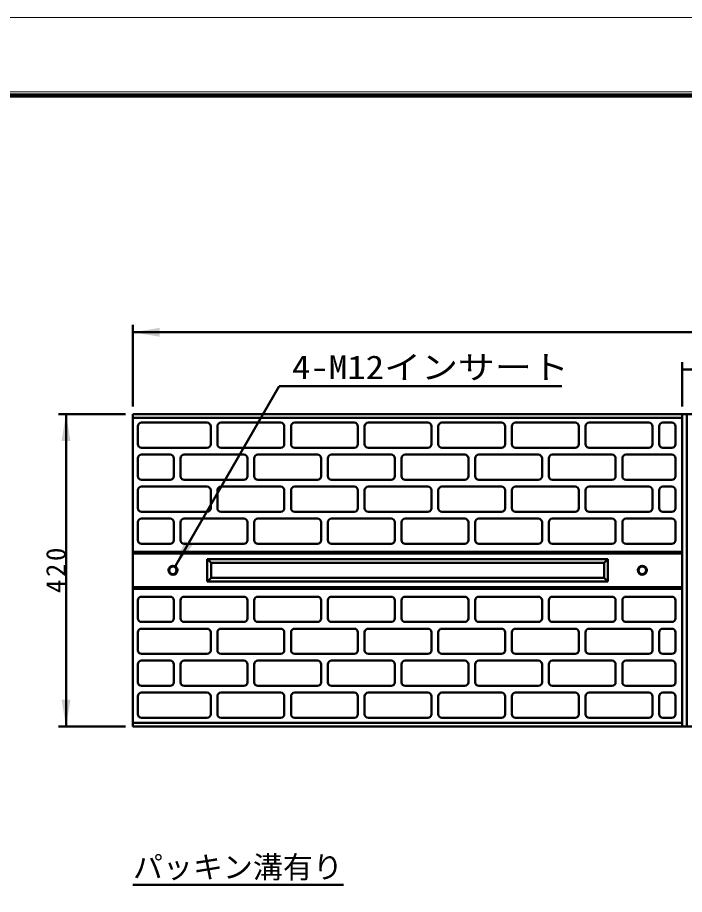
# Model space of a CAD drawing. Units: millimetres, scale not verified. Extents: x -2102 to 2102, y -1485 to 1485.
# Drawn here: x -323 to 573, y 306 to 1485 of the extents above; entities that cross this region are included whole.
import ezdxf
from ezdxf.enums import TextEntityAlignment as Align

# ---------------------------------------------------------------- set-up
doc = ezdxf.new("R2010")
doc.units = ezdxf.units.MM
doc.header["$LTSCALE"] = 5
doc.layers.add('0-0_V-nasSTD', color=7, linetype='Continuous', lineweight=35)
doc.layers.add('0-1_0', color=7, linetype='Continuous', lineweight=50)
doc.styles.add('ＭＳ ゴシック', font='')
doc.styles.get('ＭＳ ゴシック').set_extended_font_data('MS Gothic')

msp = doc.modelspace()

# ---------------------------------------------------------------- linework, layer by layer
at = {"layer": '0-0_V-nasSTD', "lineweight": 18}
for points in [[(-2102.5, -1485), (-2102.5, 1485), (2102.5, 1485), (2102.5, -1485)], [(-2002.5, -1385), (-2002.5, 1385), (2002.5, 1385), (2002.5, -1385)]]:
    msp.add_lwpolyline(points, close=True, dxfattribs=at)
at = {"layer": '0-0_V-nasSTD', "lineweight": 100}
msp.add_lwpolyline([(1997.5, -1380), (1997.5, 1380), (-1997.5, 1380)], dxfattribs=at)
at = {"layer": '0-0_V-nasSTD', "lineweight": 50}
for centre, radius in [((-114.45, 741.841), 6), ((-114.45, 741.841), 5), ((516.65, 741.841), 6), ((516.65, 741.841), 5)]:
    msp.add_circle(centre, radius, dxfattribs=at)
at = {"layer": '0-0_V-nasSTD'}
for points in [[(-168.15, 1061.841), (-132.15, 1055.841), (-132.15, 1067.841)], [(570.35, 1011.841), (606.35, 1005.841), (606.35, 1017.841)], [(-264.15, 915.841), (-258.15, 951.841), (-252.15, 915.841)], [(-111.45, 747.037), (-98.646, 781.214), (-88.253, 775.214)], [(-264.15, 567.841), (-258.15, 531.841), (-252.15, 567.841)]]:
    msp.add_solid(points, dxfattribs=at)
at = {"layer": '0-1_0'}
for p, q in [((-168.15, 961.841), (-168.15, 1071.841)), ((-168.15, 1061.841), (1831.85, 1061.841)), ((570.35, 1021.841), (570.35, 961.841)), ((570.35, 1011.841), (761.35, 1011.841)), ((-111.45, 747.037), (28.55, 989.524)), ((28.55, 989.524), (408.55, 989.524)), ((-178.15, 951.841), (-268.15, 951.841)), ((-258.15, 531.841), (-258.15, 951.841)), ((-168.15, 951.841), (-168.15, 531.841)), ((570.35, 951.841), (-168.15, 951.841)), ((-168.15, 946.841), (570.35, 946.841)), ((570.35, 531.841), (570.35, 951.841)), ((570.35, 951.841), (1093.35, 951.841)), ((-161.65, 935.341), (-161.65, 911.341)), ((-156.65, 940.341), (-68.65, 940.341)), ((-63.65, 935.341), (-63.65, 911.341)), ((-54.65, 935.341), (-54.65, 911.341)), ((-49.65, 940.341), (30.35, 940.341)), ((35.35, 935.341), (35.35, 911.341)), ((44.35, 935.341), (44.35, 911.341)), ((49.35, 940.341), (129.35, 940.341)), ((134.35, 935.341), (134.35, 911.341)), ((143.35, 935.341), (143.35, 911.341)), ((148.35, 940.341), (228.35, 940.341)), ((233.35, 935.341), (233.35, 911.341)), ((242.35, 935.341), (242.35, 911.341)), ((327.35, 940.341), (247.35, 940.341)), ((332.35, 911.341), (332.35, 935.341)), ((341.35, 935.341), (341.35, 911.341)), ((346.35, 940.341), (426.35, 940.341)), ((431.35, 935.341), (431.35, 911.341)), ((440.35, 935.341), (440.35, 911.341)), ((445.35, 940.341), (525.35, 940.341)), ((530.35, 935.341), (530.35, 911.341)), ((539.35, 935.341), (539.35, 911.341)), ((544.35, 940.341), (556.35, 940.341)), ((561.35, 935.341), (561.35, 911.341)), ((-156.65, 906.341), (-68.65, 906.341)), ((-156.65, 897.341), (-118.15, 897.341)), ((-99.15, 897.341), (-19.15, 897.341)), ((30.35, 906.341), (-49.65, 906.341)), ((79.85, 897.341), (-0.15, 897.341)), ((49.35, 906.341), (129.35, 906.341)), ((98.85, 897.341), (178.85, 897.341)), ((228.35, 906.341), (148.35, 906.341)), ((197.85, 897.341), (277.85, 897.341)), ((247.35, 906.341), (327.35, 906.341)), ((296.85, 897.341), (376.85, 897.341)), ((346.35, 906.341), (426.35, 906.341)), ((395.85, 897.341), (475.85, 897.341)), ((445.35, 906.341), (525.35, 906.341)), ((494.85, 897.341), (556.35, 897.341)), ((544.35, 906.341), (556.35, 906.341)), ((-161.65, 868.341), (-161.65, 892.341)), ((-113.15, 892.341), (-113.15, 868.341)), ((-104.15, 868.341), (-104.15, 892.341)), ((-14.15, 892.341), (-14.15, 868.341)), ((-5.15, 868.341), (-5.15, 892.341)), ((84.85, 868.341), (84.85, 892.341)), ((93.85, 868.341), (93.85, 892.341)), ((183.85, 892.341), (183.85, 868.341)), ((192.85, 868.341), (192.85, 892.341)), ((282.85, 892.341), (282.85, 868.341)), ((291.85, 892.341), (291.85, 868.341)), ((381.85, 892.341), (381.85, 868.341)), ((390.85, 868.341), (390.85, 892.341)), ((480.85, 892.341), (480.85, 868.341)), ((489.85, 868.341), (489.85, 892.341)), ((561.35, 892.341), (561.35, 868.341)), ((-118.15, 863.341), (-156.65, 863.341)), ((-99.15, 863.341), (-19.15, 863.341)), ((-0.15, 863.341), (79.85, 863.341)), ((98.85, 863.341), (178.85, 863.341)), ((197.85, 863.341), (277.85, 863.341)), ((296.85, 863.341), (376.85, 863.341)), ((395.85, 863.341), (475.85, 863.341)), ((494.85, 863.341), (556.35, 863.341)), ((-161.65, 849.341), (-161.65, 825.341)), ((-156.65, 854.341), (-68.65, 854.341)), ((-63.65, 849.341), (-63.65, 825.341)), ((-54.65, 849.341), (-54.65, 825.341)), ((-49.65, 854.341), (30.35, 854.341)), ((35.35, 849.341), (35.35, 825.341)), ((44.35, 849.341), (44.35, 825.341)), ((49.35, 854.341), (129.35, 854.341)), ((134.35, 849.341), (134.35, 825.341)), ((143.35, 849.341), (143.35, 825.341)), ((148.35, 854.341), (228.35, 854.341)), ((233.35, 849.341), (233.35, 825.341)), ((242.35, 849.341), (242.35, 825.341)), ((327.35, 854.341), (247.35, 854.341)), ((332.35, 825.341), (332.35, 849.341)), ((341.35, 849.341), (341.35, 825.341)), ((346.35, 854.341), (426.35, 854.341)), ((431.35, 849.341), (431.35, 825.341)), ((440.35, 849.341), (440.35, 825.341)), ((445.35, 854.341), (525.35, 854.341)), ((530.35, 849.341), (530.35, 825.341)), ((539.35, 849.341), (539.35, 825.341)), ((544.35, 854.341), (556.35, 854.341)), ((561.35, 849.341), (561.35, 825.341)), ((-156.65, 820.341), (-68.65, 820.341)), ((30.35, 820.341), (-49.65, 820.341)), ((49.35, 820.341), (129.35, 820.341)), ((228.35, 820.341), (148.35, 820.341)), ((247.35, 820.341), (327.35, 820.341)), ((346.35, 820.341), (426.35, 820.341)), ((445.35, 820.341), (525.35, 820.341)), ((544.35, 820.341), (556.35, 820.341)), ((-161.65, 782.341), (-161.65, 806.341)), ((-156.65, 811.341), (-118.15, 811.341)), ((-113.15, 806.341), (-113.15, 782.341)), ((-104.15, 782.341), (-104.15, 806.341)), ((-99.15, 811.341), (-19.15, 811.341)), ((-14.15, 806.341), (-14.15, 782.341)), ((-5.15, 782.341), (-5.15, 806.341)), ((79.85, 811.341), (-0.15, 811.341)), ((84.85, 782.341), (84.85, 806.341)), ((93.85, 782.341), (93.85, 806.341)), ((98.85, 811.341), (178.85, 811.341)), ((183.85, 806.341), (183.85, 782.341)), ((192.85, 782.341), (192.85, 806.341)), ((197.85, 811.341), (277.85, 811.341)), ((282.85, 806.341), (282.85, 782.341)), ((291.85, 806.341), (291.85, 782.341)), ((296.85, 811.341), (376.85, 811.341)), ((381.85, 806.341), (381.85, 782.341)), ((390.85, 782.341), (390.85, 806.341)), ((395.85, 811.341), (475.85, 811.341)), ((480.85, 806.341), (480.85, 782.341)), ((489.85, 782.341), (489.85, 806.341)), ((494.85, 811.341), (556.35, 811.341)), ((561.35, 806.341), (561.35, 782.341)), ((570.35, 766.841), (-168.15, 766.841)), ((-118.15, 777.341), (-156.65, 777.341)), ((-99.15, 777.341), (-19.15, 777.341)), ((-0.15, 777.341), (79.85, 777.341)), ((98.85, 777.341), (178.85, 777.341)), ((197.85, 777.341), (277.85, 777.341)), ((296.85, 777.341), (376.85, 777.341)), ((395.85, 777.341), (475.85, 777.341)), ((494.85, 777.341), (556.35, 777.341)), ((570.35, 764.341), (-168.15, 764.341)), ((470.35, 756.841), (-68.15, 756.841)), ((-68.15, 726.841), (-68.15, 756.841)), ((-63.15, 751.841), (-68.15, 756.841)), ((465.35, 751.841), (470.35, 756.841)), ((470.35, 726.841), (470.35, 756.841)), ((465.35, 751.841), (-63.15, 751.841)), ((-63.15, 731.841), (-63.15, 751.841)), ((465.35, 731.841), (465.35, 751.841)), ((-63.15, 731.841), (-68.15, 726.841)), ((465.35, 731.841), (-63.15, 731.841)), ((465.35, 731.841), (470.35, 726.841)), ((570.35, 719.341), (-168.15, 719.341)), ((470.35, 726.841), (-68.15, 726.841)), ((570.35, 716.841), (-168.15, 716.841)), ((-161.65, 701.341), (-161.65, 677.341)), ((-118.15, 706.341), (-156.65, 706.341)), ((-113.15, 677.341), (-113.15, 701.341)), ((-104.15, 701.341), (-104.15, 677.341)), ((-99.15, 706.341), (-19.15, 706.341)), ((-14.15, 677.341), (-14.15, 701.341)), ((-5.15, 701.341), (-5.15, 677.341)), ((-0.15, 706.341), (79.85, 706.341)), ((84.85, 701.341), (84.85, 677.341)), ((93.85, 701.341), (93.85, 677.341)), ((98.85, 706.341), (178.85, 706.341)), ((183.85, 677.341), (183.85, 701.341)), ((192.85, 701.341), (192.85, 677.341)), ((197.85, 706.341), (277.85, 706.341)), ((282.85, 677.341), (282.85, 701.341)), ((291.85, 677.341), (291.85, 701.341)), ((296.85, 706.341), (376.85, 706.341)), ((381.85, 677.341), (381.85, 701.341)), ((390.85, 701.341), (390.85, 677.341)), ((395.85, 706.341), (475.85, 706.341)), ((480.85, 677.341), (480.85, 701.341)), ((489.85, 701.341), (489.85, 677.341)), ((494.85, 706.341), (556.35, 706.341)), ((561.35, 677.341), (561.35, 701.341)), ((-156.65, 672.341), (-118.15, 672.341)), ((-99.15, 672.341), (-19.15, 672.341)), ((79.85, 672.341), (-0.15, 672.341)), ((98.85, 672.341), (178.85, 672.341)), ((197.85, 672.341), (277.85, 672.341)), ((296.85, 672.341), (376.85, 672.341)), ((395.85, 672.341), (475.85, 672.341)), ((494.85, 672.341), (556.35, 672.341)), ((-156.65, 663.341), (-68.65, 663.341)), ((30.35, 663.341), (-49.65, 663.341)), ((49.35, 663.341), (129.35, 663.341)), ((228.35, 663.341), (148.35, 663.341)), ((247.35, 663.341), (327.35, 663.341)), ((346.35, 663.341), (426.35, 663.341)), ((445.35, 663.341), (525.35, 663.341)), ((544.35, 663.341), (556.35, 663.341)), ((-161.65, 634.341), (-161.65, 658.341)), ((-63.65, 634.341), (-63.65, 658.341)), ((-54.65, 634.341), (-54.65, 658.341)), ((35.35, 634.341), (35.35, 658.341)), ((44.35, 634.341), (44.35, 658.341)), ((134.35, 634.341), (134.35, 658.341)), ((143.35, 634.341), (143.35, 658.341)), ((233.35, 634.341), (233.35, 658.341)), ((242.35, 634.341), (242.35, 658.341)), ((332.35, 658.341), (332.35, 634.341)), ((341.35, 634.341), (341.35, 658.341)), ((431.35, 634.341), (431.35, 658.341)), ((440.35, 634.341), (440.35, 658.341)), ((530.35, 634.341), (530.35, 658.341)), ((539.35, 634.341), (539.35, 658.341)), ((561.35, 634.341), (561.35, 658.341)), ((-156.65, 629.341), (-68.65, 629.341)), ((-49.65, 629.341), (30.35, 629.341)), ((49.35, 629.341), (129.35, 629.341)), ((148.35, 629.341), (228.35, 629.341)), ((327.35, 629.341), (247.35, 629.341)), ((346.35, 629.341), (426.35, 629.341)), ((445.35, 629.341), (525.35, 629.341)), ((544.35, 629.341), (556.35, 629.341)), ((-161.65, 615.341), (-161.65, 591.341)), ((-118.15, 620.341), (-156.65, 620.341)), ((-113.15, 591.341), (-113.15, 615.341)), ((-104.15, 615.341), (-104.15, 591.341)), ((-99.15, 620.341), (-19.15, 620.341)), ((-14.15, 591.341), (-14.15, 615.341)), ((-5.15, 615.341), (-5.15, 591.341)), ((-0.15, 620.341), (79.85, 620.341)), ((84.85, 615.341), (84.85, 591.341)), ((93.85, 615.341), (93.85, 591.341)), ((98.85, 620.341), (178.85, 620.341)), ((183.85, 591.341), (183.85, 615.341)), ((192.85, 615.341), (192.85, 591.341)), ((197.85, 620.341), (277.85, 620.341)), ((282.85, 591.341), (282.85, 615.341)), ((291.85, 591.341), (291.85, 615.341)), ((296.85, 620.341), (376.85, 620.341)), ((381.85, 591.341), (381.85, 615.341)), ((390.85, 615.341), (390.85, 591.341)), ((395.85, 620.341), (475.85, 620.341)), ((480.85, 591.341), (480.85, 615.341)), ((489.85, 615.341), (489.85, 591.341)), ((494.85, 620.341), (556.35, 620.341)), ((561.35, 591.341), (561.35, 615.341)), ((-156.65, 586.341), (-118.15, 586.341)), ((-99.15, 586.341), (-19.15, 586.341)), ((79.85, 586.341), (-0.15, 586.341)), ((98.85, 586.341), (178.85, 586.341)), ((197.85, 586.341), (277.85, 586.341)), ((296.85, 586.341), (376.85, 586.341)), ((395.85, 586.341), (475.85, 586.341)), ((494.85, 586.341), (556.35, 586.341)), ((-161.65, 548.341), (-161.65, 572.341)), ((-156.65, 577.341), (-68.65, 577.341)), ((-63.65, 548.341), (-63.65, 572.341)), ((-54.65, 548.341), (-54.65, 572.341)), ((30.35, 577.341), (-49.65, 577.341)), ((35.35, 548.341), (35.35, 572.341)), ((44.35, 548.341), (44.35, 572.341)), ((49.35, 577.341), (129.35, 577.341)), ((134.35, 548.341), (134.35, 572.341)), ((143.35, 548.341), (143.35, 572.341)), ((228.35, 577.341), (148.35, 577.341)), ((233.35, 548.341), (233.35, 572.341)), ((242.35, 548.341), (242.35, 572.341)), ((247.35, 577.341), (327.35, 577.341)), ((332.35, 572.341), (332.35, 548.341)), ((341.35, 548.341), (341.35, 572.341)), ((346.35, 577.341), (426.35, 577.341)), ((431.35, 548.341), (431.35, 572.341)), ((440.35, 548.341), (440.35, 572.341)), ((445.35, 577.341), (525.35, 577.341)), ((530.35, 548.341), (530.35, 572.341)), ((539.35, 548.341), (539.35, 572.341)), ((544.35, 577.341), (556.35, 577.341)), ((561.35, 548.341), (561.35, 572.341)), ((-156.65, 543.341), (-68.65, 543.341)), ((-49.65, 543.341), (30.35, 543.341)), ((49.35, 543.341), (129.35, 543.341)), ((148.35, 543.341), (228.35, 543.341)), ((327.35, 543.341), (247.35, 543.341)), ((346.35, 543.341), (426.35, 543.341)), ((445.35, 543.341), (525.35, 543.341)), ((544.35, 543.341), (556.35, 543.341)), ((-178.15, 531.841), (-268.15, 531.841)), ((-168.15, 536.841), (570.35, 536.841)), ((-168.15, 531.841), (570.35, 531.841)), ((576.35, 531.841), (570.35, 531.841)), ((1093.35, 531.841), (570.35, 531.841)), ((-168.15, 319.053), (115.058, 319.053))]:
    msp.add_line(p, q, dxfattribs=at)
msp.add_lwpolyline([(576.35, 531.841), (576.35, 951.841), (570.35, 951.841)], dxfattribs=at)
for centre, start, end in [((-156.65, 935.341), 90, 180), ((-68.65, 935.341), 0, 90), ((-49.65, 935.341), 90, 180), ((30.35, 935.341), 0, 90), ((49.35, 935.341), 90, 180), ((129.35, 935.341), 0, 90), ((148.35, 935.341), 90, 180), ((228.35, 935.341), 0, 90), ((247.35, 935.341), 90, 180), ((327.35, 935.341), 0, 90), ((346.35, 935.341), 90, 180), ((426.35, 935.341), 0, 90), ((445.35, 935.341), 90, 180), ((525.35, 935.341), 0, 90), ((544.35, 935.341), 90, 180), ((556.35, 935.341), 0, 90), ((-156.65, 911.341), 180, 270), ((-68.65, 911.341), 270, 0), ((-49.65, 911.341), 180, 270), ((30.35, 911.341), 270, 0), ((49.35, 911.341), 180, 270), ((129.35, 911.341), 270, 0), ((148.35, 911.341), 180, 270), ((228.35, 911.341), 270, 0), ((247.35, 911.341), 180, 270), ((327.35, 911.341), 270, 0), ((346.35, 911.341), 180, 270), ((426.35, 911.341), 270, 0), ((445.35, 911.341), 180, 270), ((525.35, 911.341), 270, 0), ((544.35, 911.341), 180, 270), ((556.35, 911.341), 270, 0), ((-156.65, 892.341), 90, 180), ((-118.15, 892.341), 0, 90), ((-99.15, 892.341), 90, 180), ((-19.15, 892.341), 0, 90), ((-0.15, 892.341), 90, 180), ((79.85, 892.341), 0, 90), ((98.85, 892.341), 90, 180), ((178.85, 892.341), 0, 90), ((197.85, 892.341), 90, 180), ((277.85, 892.341), 0, 90), ((296.85, 892.341), 90, 180), ((376.85, 892.341), 0, 90), ((395.85, 892.341), 90, 180), ((475.85, 892.341), 0, 90), ((494.85, 892.341), 90, 180), ((556.35, 892.341), 0, 90), ((-156.65, 868.341), 180, 270), ((-118.15, 868.341), 270, 0), ((-99.15, 868.341), 180, 270), ((-19.15, 868.341), 270, 0), ((-0.15, 868.341), 180, 270), ((79.85, 868.341), 270, 0), ((98.85, 868.341), 180, 270), ((178.85, 868.341), 270, 0), ((197.85, 868.341), 180, 270), ((277.85, 868.341), 270, 0), ((296.85, 868.341), 180, 270), ((376.85, 868.341), 270, 0), ((395.85, 868.341), 180, 270), ((475.85, 868.341), 270, 0), ((494.85, 868.341), 180, 270), ((556.35, 868.341), 270, 0), ((-156.65, 849.341), 90, 180), ((-68.65, 849.341), 0, 90), ((-49.65, 849.341), 90, 180), ((30.35, 849.341), 0, 90), ((49.35, 849.341), 90, 180), ((129.35, 849.341), 0, 90), ((148.35, 849.341), 90, 180), ((228.35, 849.341), 0, 90), ((247.35, 849.341), 90, 180), ((327.35, 849.341), 0, 90), ((346.35, 849.341), 90, 180), ((426.35, 849.341), 0, 90), ((445.35, 849.341), 90, 180), ((525.35, 849.341), 0, 90), ((544.35, 849.341), 90, 180), ((556.35, 849.341), 0, 90), ((-156.65, 825.341), 180, 270), ((-68.65, 825.341), 270, 0), ((-49.65, 825.341), 180, 270), ((30.35, 825.341), 270, 0), ((49.35, 825.341), 180, 270), ((129.35, 825.341), 270, 0), ((148.35, 825.341), 180, 270), ((228.35, 825.341), 270, 0), ((247.35, 825.341), 180, 270), ((327.35, 825.341), 270, 0), ((346.35, 825.341), 180, 270), ((426.35, 825.341), 270, 0), ((445.35, 825.341), 180, 270), ((525.35, 825.341), 270, 0), ((544.35, 825.341), 180, 270), ((556.35, 825.341), 270, 0), ((-156.65, 806.341), 90, 180), ((-118.15, 806.341), 0, 90), ((-99.15, 806.341), 90, 180), ((-19.15, 806.341), 0, 90), ((-0.15, 806.341), 90, 180), ((79.85, 806.341), 0, 90), ((98.85, 806.341), 90, 180), ((178.85, 806.341), 0, 90), ((197.85, 806.341), 90, 180), ((277.85, 806.341), 0, 90), ((296.85, 806.341), 90, 180), ((376.85, 806.341), 0, 90), ((395.85, 806.341), 90, 180), ((475.85, 806.341), 0, 90), ((494.85, 806.341), 90, 180), ((556.35, 806.341), 0, 90), ((-156.65, 782.341), 180, 270), ((-118.15, 782.341), 270, 0), ((-99.15, 782.341), 180, 270), ((-19.15, 782.341), 270, 0), ((-0.15, 782.341), 180, 270), ((79.85, 782.341), 270, 0), ((98.85, 782.341), 180, 270), ((178.85, 782.341), 270, 0), ((197.85, 782.341), 180, 270), ((277.85, 782.341), 270, 0), ((296.85, 782.341), 180, 270), ((376.85, 782.341), 270, 0), ((395.85, 782.341), 180, 270), ((475.85, 782.341), 270, 0), ((494.85, 782.341), 180, 270), ((556.35, 782.341), 270, 0), ((-156.65, 701.341), 90, 180), ((-118.15, 701.341), 0, 90), ((-99.15, 701.341), 90, 180), ((-19.15, 701.341), 0, 90), ((-0.15, 701.341), 90, 180), ((79.85, 701.341), 0, 90), ((98.85, 701.341), 90, 180), ((178.85, 701.341), 0, 90), ((197.85, 701.341), 90, 180), ((277.85, 701.341), 0, 90), ((296.85, 701.341), 90, 180), ((376.85, 701.341), 0, 90), ((395.85, 701.341), 90, 180), ((475.85, 701.341), 0, 90), ((494.85, 701.341), 90, 180), ((556.35, 701.341), 0, 90), ((-156.65, 677.341), 180, 270), ((-118.15, 677.341), 270, 0), ((-99.15, 677.341), 180, 270), ((-19.15, 677.341), 270, 0), ((-0.15, 677.341), 180, 270), ((79.85, 677.341), 270, 0), ((98.85, 677.341), 180, 270), ((178.85, 677.341), 270, 0), ((197.85, 677.341), 180, 270), ((277.85, 677.341), 270, 0), ((296.85, 677.341), 180, 270), ((376.85, 677.341), 270, 0), ((395.85, 677.341), 180, 270), ((475.85, 677.341), 270, 0), ((494.85, 677.341), 180, 270), ((556.35, 677.341), 270, 0), ((-156.65, 658.341), 90, 180), ((-68.65, 658.341), 0, 90), ((-49.65, 658.341), 90, 180), ((30.35, 658.341), 0, 90), ((49.35, 658.341), 90, 180), ((129.35, 658.341), 0, 90), ((148.35, 658.341), 90, 180), ((228.35, 658.341), 0, 90), ((247.35, 658.341), 90, 180), ((327.35, 658.341), 0, 90), ((346.35, 658.341), 90, 180), ((426.35, 658.341), 0, 90), ((445.35, 658.341), 90, 180), ((525.35, 658.341), 0, 90), ((544.35, 658.341), 90, 180), ((556.35, 658.341), 0, 90), ((-156.65, 634.341), 180, 270), ((-68.65, 634.341), 270, 0), ((-49.65, 634.341), 180, 270), ((30.35, 634.341), 270, 0), ((49.35, 634.341), 180, 270), ((129.35, 634.341), 270, 0), ((148.35, 634.341), 180, 270), ((228.35, 634.341), 270, 0), ((247.35, 634.341), 180, 270), ((327.35, 634.341), 270, 0), ((346.35, 634.341), 180, 270), ((426.35, 634.341), 270, 0), ((445.35, 634.341), 180, 270), ((525.35, 634.341), 270, 0), ((544.35, 634.341), 180, 270), ((556.35, 634.341), 270, 0), ((-156.65, 615.341), 90, 180), ((-118.15, 615.341), 0, 90), ((-99.15, 615.341), 90, 180), ((-19.15, 615.341), 0, 90), ((-0.15, 615.341), 90, 180), ((79.85, 615.341), 0, 90), ((98.85, 615.341), 90, 180), ((178.85, 615.341), 0, 90), ((197.85, 615.341), 90, 180), ((277.85, 615.341), 0, 90), ((296.85, 615.341), 90, 180), ((376.85, 615.341), 0, 90), ((395.85, 615.341), 90, 180), ((475.85, 615.341), 0, 90), ((494.85, 615.341), 90, 180), ((556.35, 615.341), 0, 90), ((-156.65, 591.341), 180, 270), ((-118.15, 591.341), 270, 0), ((-99.15, 591.341), 180, 270), ((-19.15, 591.341), 270, 0), ((-0.15, 591.341), 180, 270), ((79.85, 591.341), 270, 0), ((98.85, 591.341), 180, 270), ((178.85, 591.341), 270, 0), ((197.85, 591.341), 180, 270), ((277.85, 591.341), 270, 0), ((296.85, 591.341), 180, 270), ((376.85, 591.341), 270, 0), ((395.85, 591.341), 180, 270), ((475.85, 591.341), 270, 0), ((494.85, 591.341), 180, 270), ((556.35, 591.341), 270, 0), ((-156.65, 572.341), 90, 180), ((-68.65, 572.341), 0, 90), ((-49.65, 572.341), 90, 180), ((30.35, 572.341), 0, 90), ((49.35, 572.341), 90, 180), ((129.35, 572.341), 0, 90), ((148.35, 572.341), 90, 180), ((228.35, 572.341), 0, 90), ((247.35, 572.341), 90, 180), ((327.35, 572.341), 0, 90), ((346.35, 572.341), 90, 180), ((426.35, 572.341), 0, 90), ((445.35, 572.341), 90, 180), ((525.35, 572.341), 0, 90), ((544.35, 572.341), 90, 180), ((556.35, 572.341), 0, 90), ((-156.65, 548.341), 180, 270), ((-68.65, 548.341), 270, 0), ((-49.65, 548.341), 180, 270), ((30.35, 548.341), 270, 0), ((49.35, 548.341), 180, 270), ((129.35, 548.341), 270, 0), ((148.35, 548.341), 180, 270), ((228.35, 548.341), 270, 0), ((247.35, 548.341), 180, 270), ((327.35, 548.341), 270, 0), ((346.35, 548.341), 180, 270), ((426.35, 548.341), 270, 0), ((445.35, 548.341), 180, 270), ((525.35, 548.341), 270, 0), ((544.35, 548.341), 180, 270), ((556.35, 548.341), 270, 0)]:
    msp.add_arc(centre, 5, start, end, dxfattribs=at)

# ---------------------------------------------------------------- texts
at = {"layer": '0-0_V-nasSTD', "style": 'ＭＳ ゴシック', "width": 1.15}
msp.add_text('4-M12インサート', height=31.67, dxfattribs=at).set_placement((45.67, 989.524), align=Align.BOTTOM_LEFT)
at = {"layer": '0-0_V-nasSTD', "style": 'ＭＳ ゴシック'}
msp.add_text('パッキン溝有り', height=29.56, dxfattribs=at).set_placement((-168.15, 319.053), align=Align.BOTTOM_LEFT)
at = {"layer": '0-0_V-nasSTD', "insert": (-258.15, 711.241), "char_height": 26.39, "attachment_point": 7, "rotation": 90, "style": 'ＭＳ ゴシック'}
msp.add_mtext('\\T1.2;420', dxfattribs=at)

doc.saveas('drawing.dxf')
